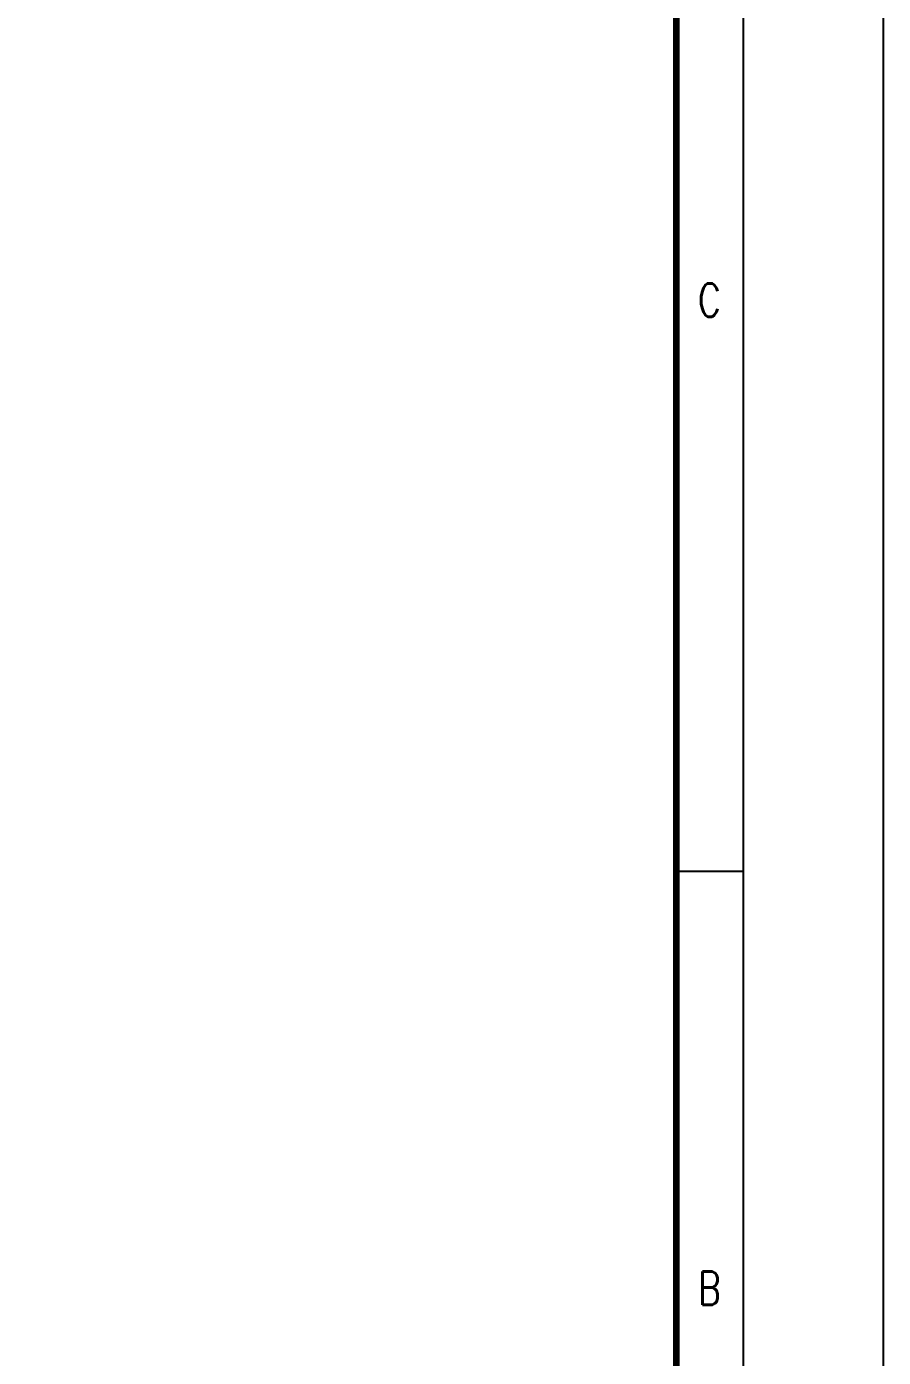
# Model space of a CAD drawing. Header units: millimetres. Extents: x -18234 to 26733, y 279 to 18488.
# Drawn here: x 23952 to 26733, y 4599 to 8918 of the extents above; entities that cross this region are included whole.
import ezdxf
from ezdxf.enums import TextEntityAlignment as Align

# ---------------------------------------------------------------- set-up
doc = ezdxf.new("R2010")
doc.units = ezdxf.units.MM
doc.layers.add('A2FORM', color=111, linetype='Continuous')
doc.styles.add('ROMANS', font='romans')

# ---------------------------------------------------------------- blocks, each defined once
blk = doc.blocks.new('새로운 블럭-hd표제란A3')
at = {"layer": 'A2FORM', "color": 7}
blk.add_line((359417.8, 15203.6), (359858.6, 15203.6), dxfattribs=at)
for points in [[(360784.3, 40239.1), (308417.2, 40239.1), (308417.2, 3211.9), (360784.3, 3211.9)], [(359858.6, 4093.5), (310841.6, 4093.5), (310841.6, 39357.5), (359858.6, 39357.5)]]:
    blk.add_lwpolyline(points, close=True, dxfattribs=at)
at = {"layer": 'A2FORM', "color": 7, "const_width": 44.1}
blk.add_lwpolyline([(311282.4, 38916.7), (359417.8, 38916.7), (359417.8, 4534.3), (311282.4, 4534.3)], close=True, dxfattribs=at)
at = {"layer": 'A2FORM', "color": 7, "style": 'ROMANS', "width": 0.75}
for s, p in [('C', (359635.8, 18863.1)), ('B', (359635.8, 12341.2))]:
    blk.add_text(s, height=220.4, dxfattribs=at).set_placement(p, align=Align.CENTER)

msp = doc.modelspace()

# ---------------------------------------------------------------- block references
at = {"xscale": 0.491755002900678, "yscale": 0.491755002900678, "zscale": 0.491755002900678}
msp.add_blockref('새로운 블럭-hd표제란A3', (-150684.813, -1300), dxfattribs=at)

doc.saveas('drawing.dxf')
